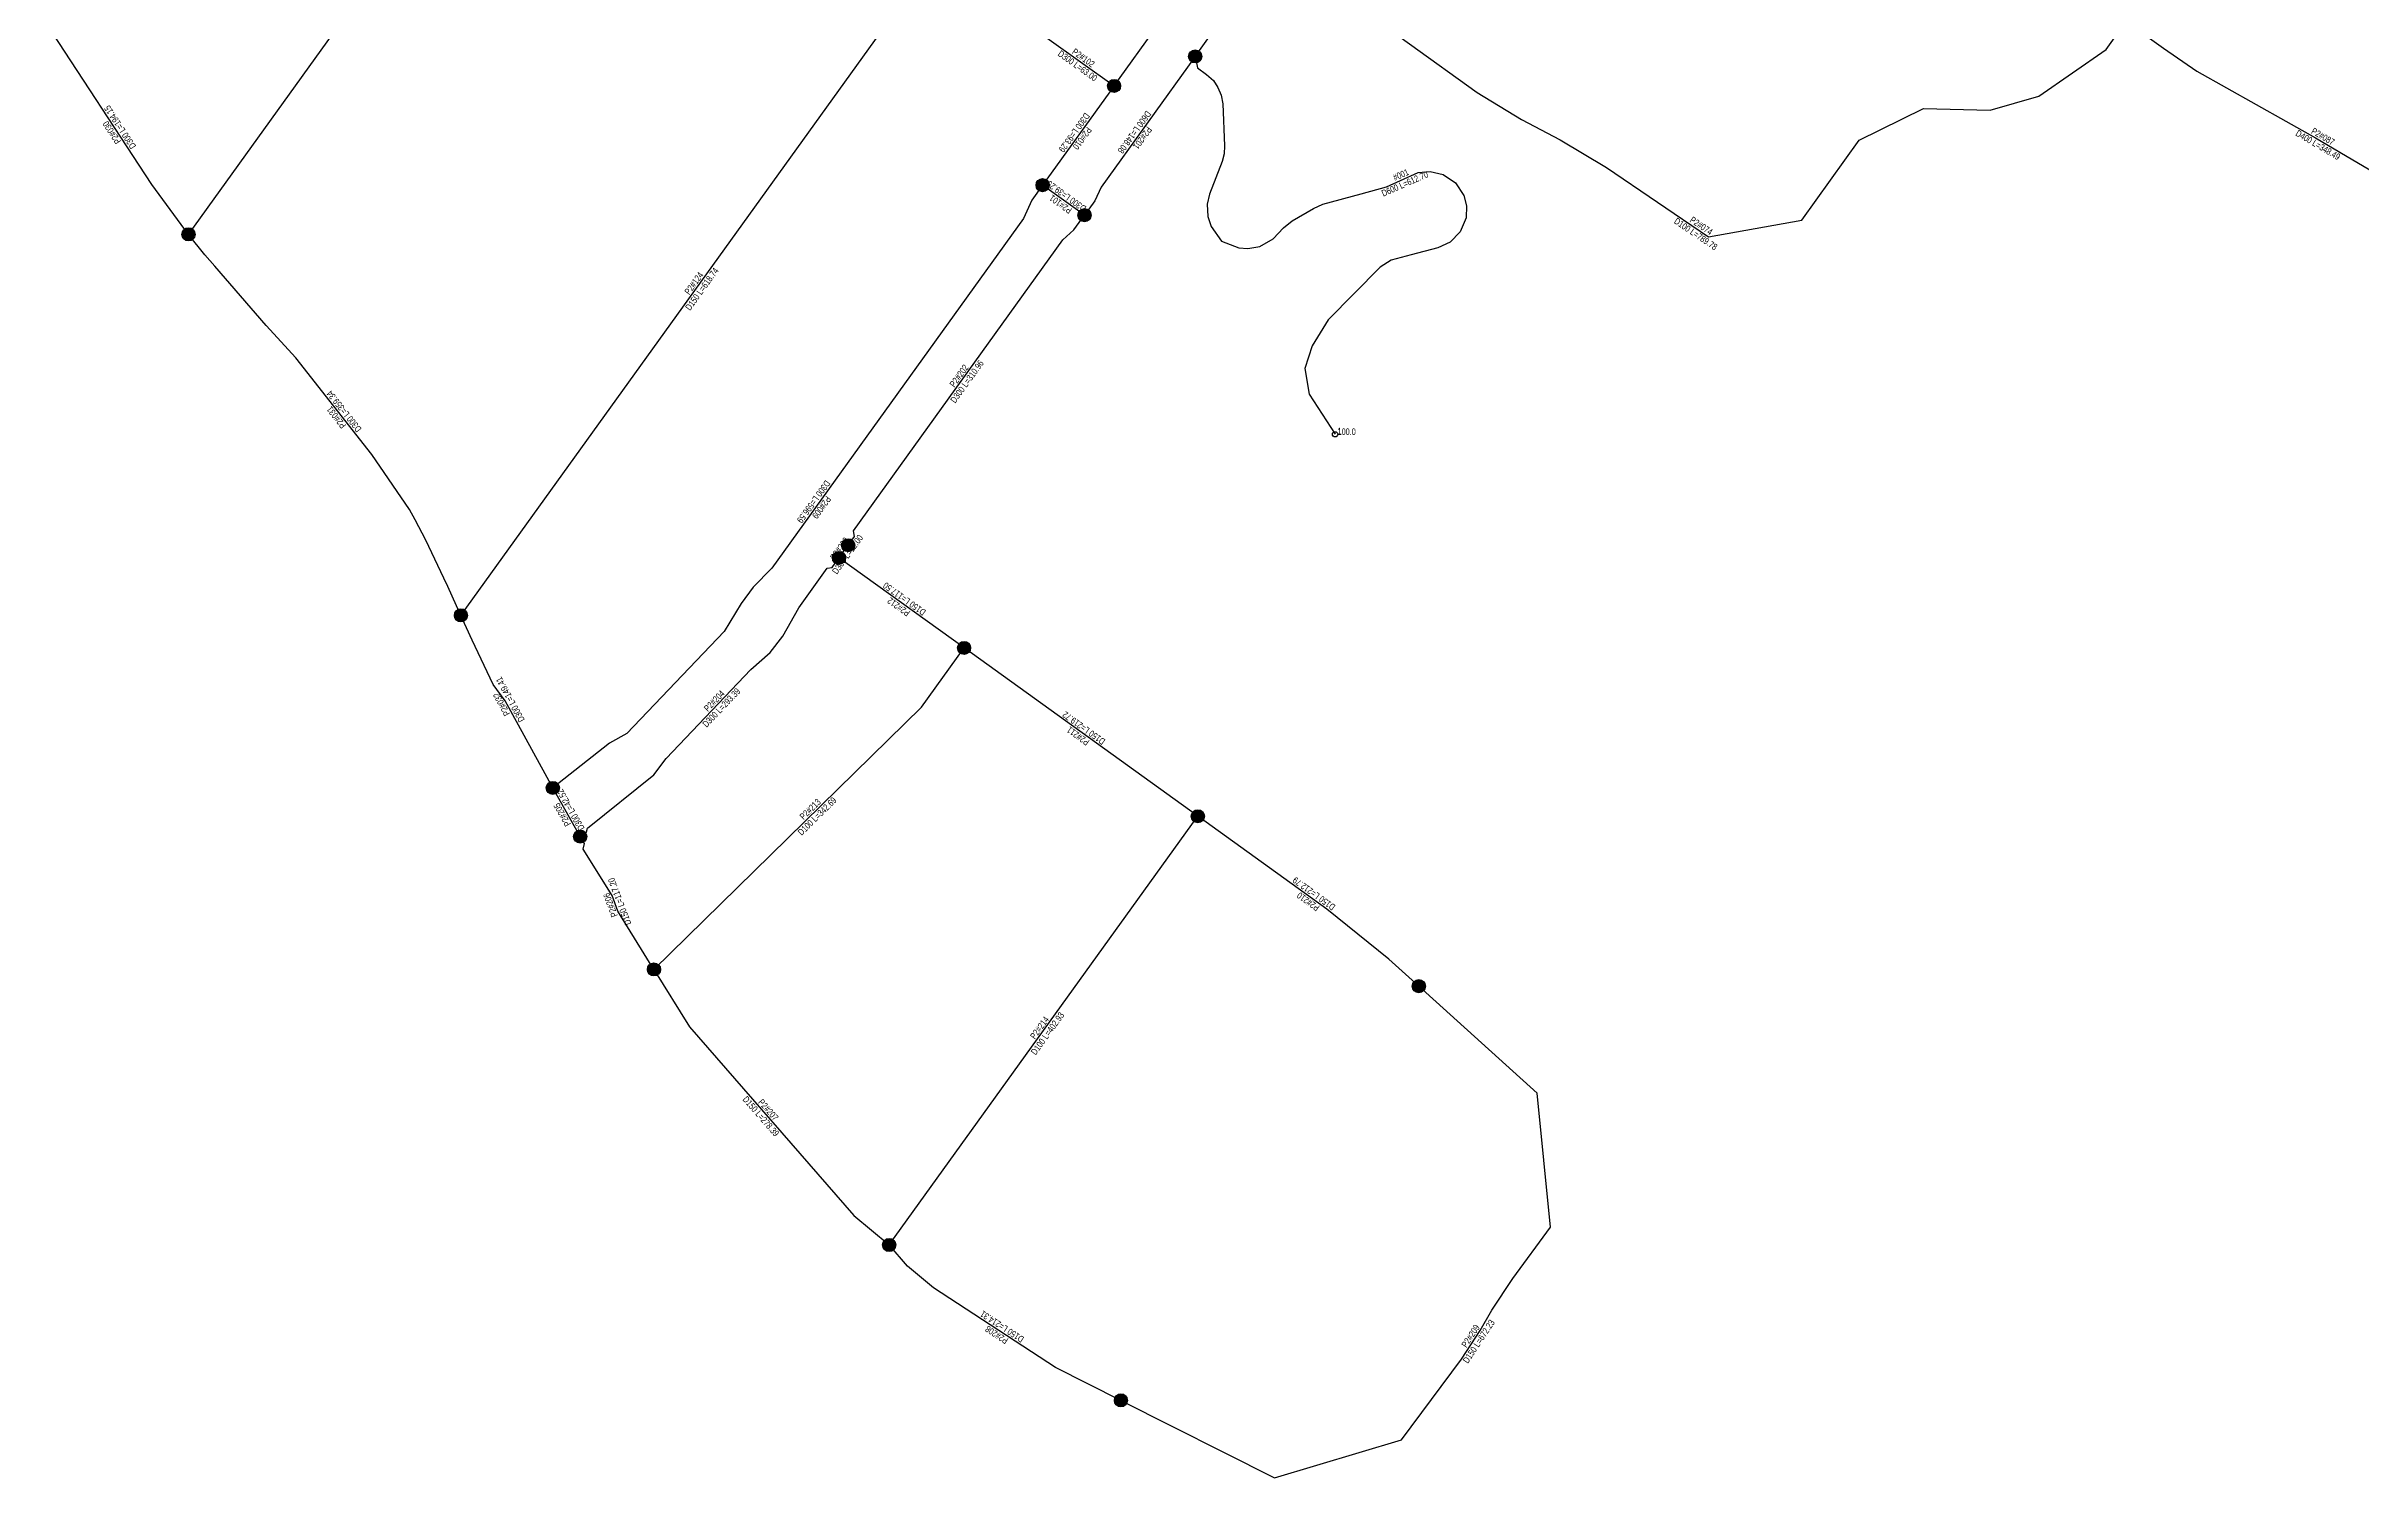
# Model space of a CAD drawing. Header units: metres. Extents: x 145470 to 149777, y 297311 to 301409.
# Drawn here: x 146174 to 147939, y 298262 to 299354 of the extents above; entities that cross this region are included whole.
import ezdxf
from ezdxf.enums import TextEntityAlignment as Align

# ---------------------------------------------------------------- set-up
doc = ezdxf.new("R2010")
doc.units = ezdxf.units.M
for name, color, linetype in [('EPANET2-JUNCTION', 7, 'Continuous'), ('EPANET2-PIPE', 3, 'Continuous'), ('EPANET2-PIPE_no', 7, 'Continuous')]:
    doc.layers.add(name, color=color, linetype=linetype)

# ---------------------------------------------------------------- blocks, each defined once
blk = doc.blocks.new('PIPE_BLOCK')
at = {"width": 0.8}
for tag, p in [('ID', (0, 3.75)), ('INFO', (0, -3.75))]:
    blk.add_attdef(tag, text='', height=5, dxfattribs=at).set_placement(p, align=Align.MIDDLE_CENTER)
blk = doc.blocks.new('JUNCTION_BLOCK')
h = blk.add_hatch(color=255)
edge = h.paths.add_edge_path()
edge.add_arc((0, 0), 5, 0, 360)
at = {"color": 5}
blk.add_circle((0, 0), 5, dxfattribs=at)
at = {"color": 5, "width": 0.7}
blk.add_attdef('ID', text='', height=5, dxfattribs=at).set_placement((0, 0), align=Align.MIDDLE_CENTER)
blk = doc.blocks.new('RESERVOIR_BLOCK')
blk.add_circle((0, 0), 2)
at = {"width": 0.8}
for tag, p in [('HEAD', (2, -0.5)), ('ID', (2, 0))]:
    blk.add_attdef(tag, p, '', height=5, dxfattribs=at)

msp = doc.modelspace()

# ---------------------------------------------------------------- linework, layer by layer
at = {"layer": 'EPANET2-PIPE'}
for points in [[(146282.1, 299210.6), (146576.6, 299619.9)], [(146988, 299323.8), (147021.4, 299370.2), (147032.6, 299380.6), (147151.6, 299546.1)], [(146489.9, 298920), (146851.3, 299422.2)], [(147049.8, 299346.3), (147110.2, 299430.3)], [(147110.2, 299430.3), (147264.9, 299318.9), (147298.7, 299298.1), (147328.1, 299282.8), (147363.4, 299261.7), (147441.3, 299208.8), (147512.4, 299221.4), (147556.2, 299282.5), (147605.3, 299306.7), (147656.1, 299305.2), (147693.2, 299316.1), (147744.5, 299351.7), (147759.8, 299373)], [(146282.1, 299210.6), (146254.1, 299248.7), (146173.7, 299371.6)], [(147759.8, 299373), (147788.3, 299352.6), (147813.6, 299335.1), (147904.3, 299284.2), (148024.2, 299213.6), (148056, 299190.7)], [(146936.8, 299360.6), (146988, 299323.8)], [(147049.8, 299346.3), (146978.1, 299246.7), (146973.3, 299236.2), (146965.4, 299225.2)], [(147049.8, 299346.3), (147051.7, 299337.5), (147058.5, 299332.6), (147063.7, 299327.9), (147067.2, 299322.7), (147069.7, 299316.8), (147070.8, 299310.1), (147072.3, 299278.1), (147072, 299272), (147070.4, 299266.2), (147060.8, 299241.2), (147059, 299233.5), (147059.4, 299224.3), (147062.1, 299216.6), (147070, 299205.5), (147083.2, 299200.4), (147089.9, 299199.8), (147099.1, 299201.4), (147109.3, 299207.2), (147117.2, 299215.7), (147123.8, 299220.9), (147140, 299230.4), (147147.2, 299233.5), (147176.5, 299241.4), (147195.7, 299246.8), (147206.3, 299251.8), (147219.9, 299257.7), (147229, 299258.6), (147238.9, 299256.3), (147248.4, 299249.9), (147254.7, 299240.3), (147256.8, 299232.3), (147256.5, 299223.3), (147252, 299212.4), (147244.3, 299204.6), (147234.9, 299200.3), (147214.5, 299195.1), (147199.4, 299190.9), (147191, 299185.5), (147151.3, 299145.4), (147139.1, 299125.5), (147133.4, 299108.2), (147136.7, 299088.7), (147156.5, 299058.1)], [(146988, 299323.8), (146933.5, 299248.1)], [(146933.5, 299248.1), (146925.3, 299236.7), (146918.9, 299222.7), (146726.9, 298955.9), (146712.8, 298941.4), (146703.6, 298929), (146690.7, 298907.7), (146616.4, 298829.9), (146603.3, 298822.5), (146560, 298788.4)], [(146965.4, 299225.2), (146933.5, 299248.1)], [(146785.2, 298973.5), (146790, 298980.2), (146789.3, 298984.4), (146949, 299206.3), (146957.4, 299214.1), (146965.4, 299225.2)], [(146489.9, 298920), (146479.8, 298942.1), (146476.8, 298948.5), (146463.1, 298977.3), (146455, 298992.8), (146450.6, 299000.8), (146421.9, 299042.7), (146363.9, 299116.4), (146341.3, 299141), (146302.3, 299186.4), (146294.6, 299194.9), (146282.1, 299210.6)], [(146580.8, 298751.3), (146585.7, 298754.8), (146586.3, 298757.8), (146637, 298798.4), (146646.4, 298810.9), (146711.1, 298878.6), (146725.8, 298891.8), (146735.3, 298904.2), (146747.5, 298925.8), (146769.1, 298955.9), (146772.9, 298956.5), (146778.2, 298963.8)], [(146778.2, 298963.8), (146785.2, 298973.5)], [(146873.6, 298895.2), (146778.2, 298963.8)], [(146560, 298788.4), (146523.7, 298854.9), (146514.4, 298867.4), (146498.5, 298901.1), (146489.9, 298920)], [(146637.1, 298650), (146841.1, 298850.1), (146873.6, 298895.2)], [(147051.9, 298766.8), (146873.6, 298895.2)], [(146580.8, 298751.3), (146560, 298788.4)], [(146816.5, 298439.8), (147051.9, 298766.8)], [(147220.4, 298637.2), (147197.4, 298657.9), (147150.3, 298696), (147051.9, 298766.8)], [(146637.1, 298650), (146609.6, 298694.5), (146605.1, 298706.4), (146583.2, 298741.8), (146584.1, 298746), (146580.8, 298751.3)], [(146637.1, 298650), (146664.2, 298606.1), (146789.5, 298462.2), (146816.5, 298439.8)], [(146993.2, 298321.3), (147110.3, 298262.3), (147207.3, 298291.1), (147252.9, 298352.8), (147267.2, 298374.6), (147276.1, 298390), (147292.1, 298414.3), (147320.9, 298453.3), (147310.7, 298555.5), (147220.4, 298637.2)], [(146993.2, 298321.3), (146943.4, 298346.4), (146850.3, 298407.2), (146830.5, 298423.7), (146816.5, 298439.8)]]:
    msp.add_lwpolyline(points, dxfattribs=at)

# ---------------------------------------------------------------- block references
msp.add_blockref('RESERVOIR_BLOCK', (147156.5, 299058.1)).add_auto_attribs({'ID': '1', 'HEAD': '100.0'})
at = {"layer": 'EPANET2-JUNCTION'}
ref = msp.add_blockref('JUNCTION_BLOCK', (147049.8, 299346.3), dxfattribs=at)
ref.add_attrib('ID', 'B001', dxfattribs={"layer": '0', "color": 5, "height": 5, "width": 0.55}).set_placement((147049.8, 299346.3), align=Align.MIDDLE_CENTER)
ref = msp.add_blockref('JUNCTION_BLOCK', (146988, 299323.8), dxfattribs=at)
ref.add_attrib('ID', 'B025', dxfattribs={"layer": '0', "color": 5, "height": 5, "width": 0.55}).set_placement((146988, 299323.8), align=Align.MIDDLE_CENTER)
ref = msp.add_blockref('JUNCTION_BLOCK', (146933.5, 299248.1), dxfattribs=at)
ref.add_attrib('ID', 'B024', dxfattribs={"layer": '0', "color": 5, "height": 5, "width": 0.55}).set_placement((146933.5, 299248.1), align=Align.MIDDLE_CENTER)
ref = msp.add_blockref('JUNCTION_BLOCK', (146965.4, 299225.2), dxfattribs=at)
ref.add_attrib('ID', 'B201', dxfattribs={"layer": '0', "color": 5, "height": 5, "width": 0.55}).set_placement((146965.4, 299225.2), align=Align.MIDDLE_CENTER)
ref = msp.add_blockref('JUNCTION_BLOCK', (146282.1, 299210.6), dxfattribs=at)
ref.add_attrib('ID', 'B021', dxfattribs={"layer": '0', "color": 5, "height": 5, "width": 0.55}).set_placement((146282.1, 299210.6), align=Align.MIDDLE_CENTER)
ref = msp.add_blockref('JUNCTION_BLOCK', (146785.2, 298973.5), dxfattribs=at)
ref.add_attrib('ID', 'B202', dxfattribs={"layer": '0', "color": 5, "height": 5, "width": 0.55}).set_placement((146785.2, 298973.5), align=Align.MIDDLE_CENTER)
ref = msp.add_blockref('JUNCTION_BLOCK', (146778.2, 298963.8), dxfattribs=at)
ref.add_attrib('ID', 'B203', dxfattribs={"layer": '0', "color": 5, "height": 5, "width": 0.55}).set_placement((146778.2, 298963.8), align=Align.MIDDLE_CENTER)
ref = msp.add_blockref('JUNCTION_BLOCK', (146489.9, 298920), dxfattribs=at)
ref.add_attrib('ID', 'B022', dxfattribs={"layer": '0', "color": 5, "height": 5, "width": 0.55}).set_placement((146489.9, 298920), align=Align.MIDDLE_CENTER)
ref = msp.add_blockref('JUNCTION_BLOCK', (146873.6, 298895.2), dxfattribs=at)
ref.add_attrib('ID', 'B204', dxfattribs={"layer": '0', "color": 5, "height": 5, "width": 0.55}).set_placement((146873.6, 298895.2), align=Align.MIDDLE_CENTER)
ref = msp.add_blockref('JUNCTION_BLOCK', (146560, 298788.4), dxfattribs=at)
ref.add_attrib('ID', 'B023', dxfattribs={"layer": '0', "color": 5, "height": 5, "width": 0.55}).set_placement((146560, 298788.4), align=Align.MIDDLE_CENTER)
ref = msp.add_blockref('JUNCTION_BLOCK', (147051.9, 298766.8), dxfattribs=at)
ref.add_attrib('ID', 'B205', dxfattribs={"layer": '0', "color": 5, "height": 5, "width": 0.55}).set_placement((147051.9, 298766.8), align=Align.MIDDLE_CENTER)
ref = msp.add_blockref('JUNCTION_BLOCK', (146580.8, 298751.3), dxfattribs=at)
ref.add_attrib('ID', 'B210', dxfattribs={"layer": '0', "color": 5, "height": 5, "width": 0.55}).set_placement((146580.8, 298751.3), align=Align.MIDDLE_CENTER)
ref = msp.add_blockref('JUNCTION_BLOCK', (146637.1, 298650), dxfattribs=at)
ref.add_attrib('ID', 'B209', dxfattribs={"layer": '0', "color": 5, "height": 5, "width": 0.55}).set_placement((146637.1, 298650), align=Align.MIDDLE_CENTER)
ref = msp.add_blockref('JUNCTION_BLOCK', (147220.4, 298637.2), dxfattribs=at)
ref.add_attrib('ID', 'B206', dxfattribs={"layer": '0', "color": 5, "height": 5, "width": 0.55}).set_placement((147220.4, 298637.2), align=Align.MIDDLE_CENTER)
ref = msp.add_blockref('JUNCTION_BLOCK', (146816.5, 298439.8), dxfattribs=at)
ref.add_attrib('ID', 'B208', dxfattribs={"layer": '0', "color": 5, "height": 5, "width": 0.55}).set_placement((146816.5, 298439.8), align=Align.MIDDLE_CENTER)
ref = msp.add_blockref('JUNCTION_BLOCK', (146993.2, 298321.3), dxfattribs=at)
ref.add_attrib('ID', 'B207', dxfattribs={"layer": '0', "color": 5, "height": 5, "width": 0.55}).set_placement((146993.2, 298321.3), align=Align.MIDDLE_CENTER)
at = {"layer": 'EPANET2-PIPE_no'}
for p, rotation, values in [((146962.4, 299342.2), 324.2614691119568, {'ID': 'P2#102', 'INFO': 'D300 L=63.00'}), ((146226.8, 299290.3), 123.18662819724668, {'ID': 'P2#030', 'INFO': 'D300 L=194.15'}), ((146960.7, 299286), 234.2614693744191, {'ID': 'P2#010', 'INFO': 'D300 L=93.29'}), ((147006.6, 299286.3), 234.26146819206608, {'ID': 'P2#201', 'INFO': 'D600 L=148.08'}), ((147908, 299282), 329.498687837359, {'ID': 'P2#087', 'INFO': 'D400 L=348.49'}), ((147208.2, 299252.6), 23.649662006354518, {'ID': '#001', 'INFO': 'D600 L=612.70'}), ((146949.4, 299236.6), 144.26146937445392, {'ID': 'P2#101', 'INFO': 'D300 L=39.25'}), ((147433.7, 299214), 325.8024643739697, {'ID': 'P2#074', 'INFO': 'D100 L=789.78'}), ((146670.6, 299171.1), 54.26146937442512, {'ID': 'P2#124', 'INFO': 'D150 L=618.74'}), ((146872.8, 299100.5), 54.26146937443799, {'ID': 'P2#202', 'INFO': 'D300 L=310.96'}), ((146397.8, 299073.3), 128.22974774889894, {'ID': 'P2#031', 'INFO': 'D300 L=359.34'}), ((146761.9, 299004.5), 234.26146937443167, {'ID': 'P2#009', 'INFO': 'D300 L=596.59'}), ((146781.7, 298968.7), 54.2614693742262, {'ID': 'P2#203', 'INFO': 'D300 L=12.00'}), ((146825.9, 298929.5), 144.26146937448073, {'ID': 'P2#212', 'INFO': 'D150 L=117.50'}), ((146524.2, 298854), 118.55874295795985, {'ID': 'P2#032', 'INFO': 'D300 L=149.41'}), ((146685.8, 298852.2), 46.2965415410994, {'ID': 'P2#204', 'INFO': 'D300 L=293.39'}), ((146962.7, 298831), 144.26146937443895, {'ID': 'P2#211', 'INFO': 'D150 L=219.72'}), ((146570.4, 298769.8), 119.4061579815841, {'ID': 'P2#205', 'INFO': 'D300 L=42.52'}), ((146758.9, 298769.5), 44.438893822234405, {'ID': 'P2#213', 'INFO': 'D100 L=342.69'}), ((146607.4, 298700.4), 110.60438173567495, {'ID': 'P2#206', 'INFO': 'D150 L=117.20'}), ((147138.2, 298704.7), 144.26146937449064, {'ID': 'P2#210', 'INFO': 'D150 L=212.79'}), ((146934.2, 298603.3), 54.26146937443771, {'ID': 'P2#214', 'INFO': 'D100 L=402.93'}), ((146721.5, 298540.4), 311.0356281588774, {'ID': 'P2#207', 'INFO': 'D150 L=278.39'}), ((146900.5, 298374.4), 146.81189636922824, {'ID': 'P2#208', 'INFO': 'D150 L=214.31'}), ((147263, 298368.3), 56.68696625318602, {'ID': 'P2#209', 'INFO': 'D150 L=672.23'})]:
    msp.add_blockref('PIPE_BLOCK', p, dxfattribs=dict(at, rotation=rotation)).add_auto_attribs(values)

doc.saveas('drawing.dxf')
